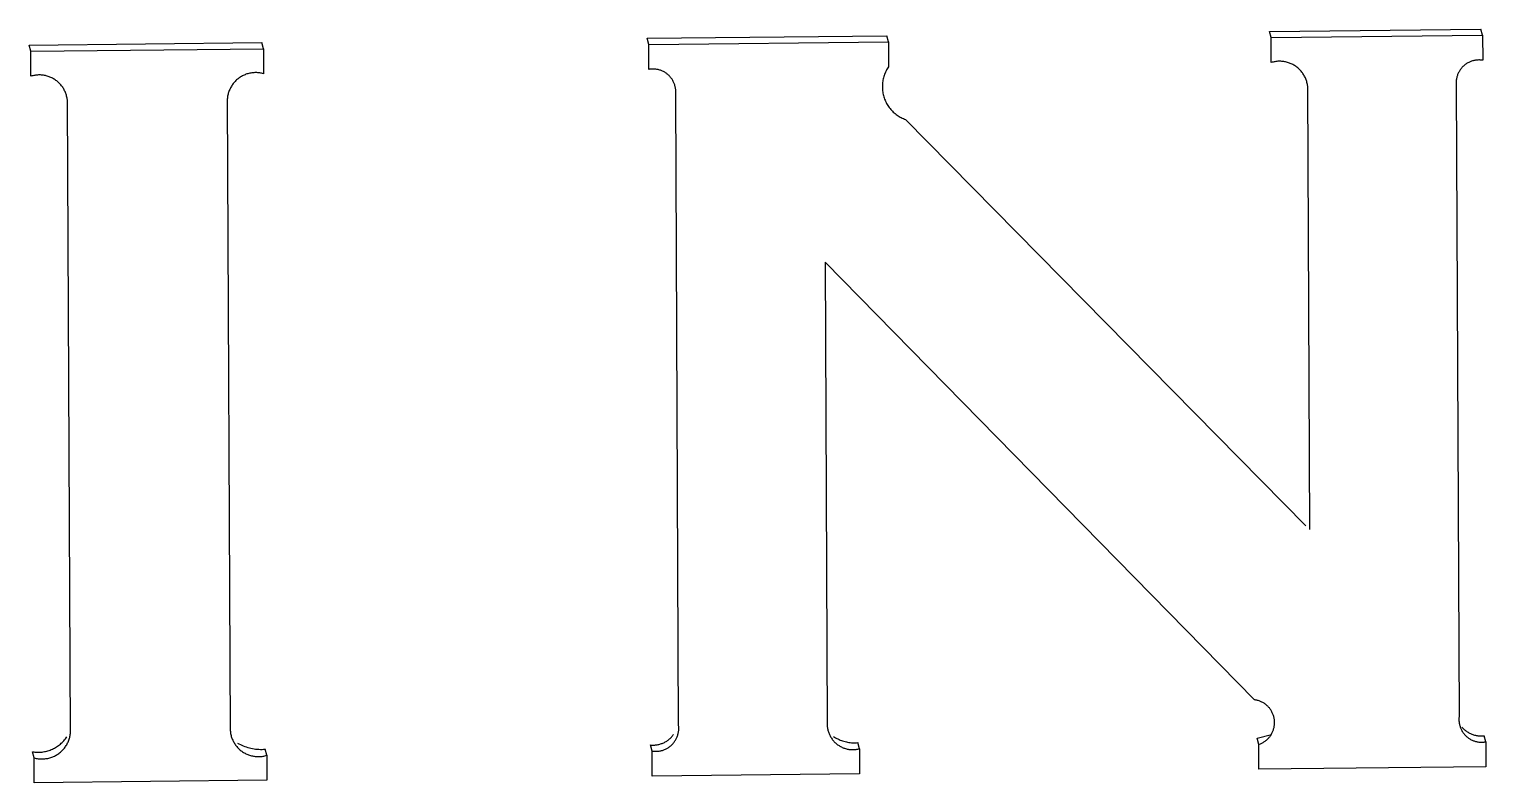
# Model space of a CAD drawing. Header units: millimetres. Extents: x -1480 to 5249, y -840 to 3860.
# Drawn here: x -11.432 to -8.314, y 982.606 to 984.218 of the extents above; entities that cross this region are included whole.
import ezdxf

# ---------------------------------------------------------------- set-up
doc = ezdxf.new("R2010")
doc.units = ezdxf.units.MM
doc.header["$MEASUREMENT"] = 0
doc.layers.add('Utwórz2D linie widoczne', color=7, linetype='Continuous', true_color=0x000000)

msp = doc.modelspace()

# ---------------------------------------------------------------- linework, layer by layer
at = {"layer": 'Utwórz2D linie widoczne'}
for p, q in [((-10.1094, 984.1984), (-9.5963, 984.204)), ((-9.5928, 984.191), (-9.5963, 984.204)), ((-8.7776, 984.213), (-8.325, 984.218)), ((-8.774, 984.2), (-8.7776, 984.213)), ((-8.774, 984.2), (-8.3214, 984.205)), ((-8.3214, 984.205), (-8.325, 984.218)), ((-8.3214, 984.205), (-8.3212, 984.1515)), ((-11.4319, 984.1838), (-10.9339, 984.1893)), ((-11.4284, 984.1708), (-11.4319, 984.1838)), ((-11.4284, 984.1708), (-10.9304, 984.1762)), ((-11.4281, 984.1173), (-11.4284, 984.1708)), ((-10.9304, 984.1762), (-10.9339, 984.1893)), ((-10.9304, 984.1762), (-10.9301, 984.1228)), ((-10.1058, 984.1853), (-10.1094, 984.1984)), ((-10.1058, 984.1853), (-9.5928, 984.191)), ((-10.1056, 984.1318), (-10.1058, 984.1853)), ((-9.5928, 984.191), (-9.5926, 984.1375)), ((-8.7738, 984.1465), (-8.774, 984.2)), ((-8.7718, 984.1471), (-8.7738, 984.1465)), ((-8.7698, 984.1476), (-8.7718, 984.1471)), ((-8.7677, 984.1481), (-8.7698, 984.1476)), ((-8.7657, 984.1484), (-8.7677, 984.1481)), ((-8.7636, 984.1488), (-8.7657, 984.1484)), ((-8.7616, 984.149), (-8.7636, 984.1488)), ((-8.7595, 984.1492), (-8.7616, 984.149)), ((-8.7574, 984.1493), (-8.7595, 984.1492)), ((-8.7553, 984.1493), (-8.7574, 984.1493)), ((-8.7532, 984.1492), (-8.7553, 984.1493)), ((-8.7511, 984.1491), (-8.7532, 984.1492)), ((-8.7491, 984.1489), (-8.7511, 984.1491)), ((-8.747, 984.1486), (-8.7491, 984.1489)), ((-8.7449, 984.1483), (-8.747, 984.1486)), ((-8.7429, 984.1479), (-8.7449, 984.1483)), ((-8.7409, 984.1474), (-8.7429, 984.1479)), ((-8.7389, 984.1469), (-8.7409, 984.1474)), ((-8.7369, 984.1463), (-8.7389, 984.1469)), ((-8.7349, 984.1456), (-8.7369, 984.1463)), ((-8.7329, 984.1448), (-8.7349, 984.1456)), ((-8.731, 984.144), (-8.7329, 984.1448)), ((-8.7291, 984.1431), (-8.731, 984.144)), ((-8.7273, 984.1422), (-8.7291, 984.1431)), ((-8.7255, 984.1412), (-8.7273, 984.1422)), ((-8.7237, 984.1401), (-8.7255, 984.1412)), ((-8.7219, 984.1389), (-8.7237, 984.1401)), ((-8.7202, 984.1378), (-8.7219, 984.1389)), ((-8.3623, 984.139), (-8.3636, 984.1378)), ((-8.3611, 984.1401), (-8.3623, 984.139)), ((-8.3598, 984.1412), (-8.3611, 984.1401)), ((-8.3584, 984.1422), (-8.3598, 984.1412)), ((-8.357, 984.1432), (-8.3584, 984.1422)), ((-8.3556, 984.1442), (-8.357, 984.1432)), ((-8.3541, 984.1451), (-8.3556, 984.1442)), ((-8.3527, 984.146), (-8.3541, 984.1451)), ((-8.3511, 984.1468), (-8.3527, 984.146)), ((-8.3496, 984.1475), (-8.3511, 984.1468)), ((-8.348, 984.1482), (-8.3496, 984.1475)), ((-8.3464, 984.1488), (-8.348, 984.1482)), ((-8.3448, 984.1494), (-8.3464, 984.1488)), ((-8.3432, 984.1499), (-8.3448, 984.1494)), ((-8.3416, 984.1504), (-8.3432, 984.1499)), ((-8.3399, 984.1508), (-8.3416, 984.1504)), ((-8.3382, 984.1512), (-8.3399, 984.1508)), ((-8.3365, 984.1515), (-8.3382, 984.1512)), ((-8.3349, 984.1517), (-8.3365, 984.1515)), ((-8.3331, 984.1519), (-8.3349, 984.1517)), ((-8.3314, 984.152), (-8.3331, 984.1519)), ((-8.3297, 984.1521), (-8.3314, 984.152)), ((-8.328, 984.1521), (-8.3297, 984.1521)), ((-8.3263, 984.152), (-8.328, 984.1521)), ((-8.3246, 984.1519), (-8.3263, 984.152)), ((-8.3229, 984.1517), (-8.3246, 984.1519)), ((-8.3212, 984.1515), (-8.3229, 984.1517)), ((-11.4261, 984.1179), (-11.4281, 984.1173)), ((-11.4241, 984.1184), (-11.4261, 984.1179)), ((-11.4221, 984.1188), (-11.4241, 984.1184)), ((-11.42, 984.1192), (-11.4221, 984.1188)), ((-11.418, 984.1195), (-11.42, 984.1192)), ((-11.4159, 984.1198), (-11.418, 984.1195)), ((-11.4138, 984.1199), (-11.4159, 984.1198)), ((-11.4117, 984.12), (-11.4138, 984.1199)), ((-11.4097, 984.12), (-11.4117, 984.12)), ((-11.4076, 984.12), (-11.4097, 984.12)), ((-11.4055, 984.1199), (-11.4076, 984.12)), ((-11.4034, 984.1197), (-11.4055, 984.1199)), ((-11.4013, 984.1194), (-11.4034, 984.1197)), ((-11.3993, 984.1191), (-11.4013, 984.1194)), ((-11.3972, 984.1187), (-11.3993, 984.1191)), ((-11.3952, 984.1182), (-11.3972, 984.1187)), ((-11.3932, 984.1176), (-11.3952, 984.1182)), ((-11.3912, 984.117), (-11.3932, 984.1176)), ((-11.3892, 984.1163), (-11.3912, 984.117)), ((-11.3873, 984.1156), (-11.3892, 984.1163)), ((-11.3854, 984.1148), (-11.3873, 984.1156)), ((-11.3835, 984.1139), (-11.3854, 984.1148)), ((-11.3816, 984.1129), (-11.3835, 984.1139)), ((-11.3798, 984.1119), (-11.3816, 984.1129)), ((-11.378, 984.1108), (-11.3798, 984.1119)), ((-11.3763, 984.1097), (-11.378, 984.1108)), ((-11.3746, 984.1085), (-11.3763, 984.1097)), ((-11.3729, 984.1073), (-11.3746, 984.1085)), ((-11.3713, 984.1059), (-11.3729, 984.1073)), ((-10.9894, 984.1079), (-10.9909, 984.1064)), ((-10.9878, 984.1094), (-10.9894, 984.1079)), ((-10.9862, 984.1108), (-10.9878, 984.1094)), ((-10.9846, 984.1121), (-10.9862, 984.1108)), ((-10.9828, 984.1134), (-10.9846, 984.1121)), ((-10.9811, 984.1146), (-10.9828, 984.1134)), ((-10.9793, 984.1158), (-10.9811, 984.1146)), ((-10.9775, 984.1169), (-10.9793, 984.1158)), ((-10.9756, 984.1179), (-10.9775, 984.1169)), ((-10.9737, 984.1189), (-10.9756, 984.1179)), ((-10.9718, 984.1198), (-10.9737, 984.1189)), ((-10.9698, 984.1206), (-10.9718, 984.1198)), ((-10.9678, 984.1214), (-10.9698, 984.1206)), ((-10.9658, 984.1221), (-10.9678, 984.1214)), ((-10.9638, 984.1227), (-10.9658, 984.1221)), ((-10.9617, 984.1232), (-10.9638, 984.1227)), ((-10.9597, 984.1237), (-10.9617, 984.1232)), ((-10.9576, 984.1241), (-10.9597, 984.1237)), ((-10.9555, 984.1245), (-10.9576, 984.1241)), ((-10.9533, 984.1247), (-10.9555, 984.1245)), ((-10.9512, 984.1249), (-10.9533, 984.1247)), ((-10.9491, 984.125), (-10.9512, 984.1249)), ((-10.947, 984.1251), (-10.9491, 984.125)), ((-10.9448, 984.1251), (-10.947, 984.1251)), ((-10.9427, 984.1249), (-10.9448, 984.1251)), ((-10.9406, 984.1248), (-10.9427, 984.1249)), ((-10.9385, 984.1245), (-10.9406, 984.1248)), ((-10.9363, 984.1242), (-10.9385, 984.1245)), ((-10.9343, 984.1238), (-10.9363, 984.1242)), ((-10.9322, 984.1233), (-10.9343, 984.1238)), ((-10.9301, 984.1228), (-10.9322, 984.1233)), ((-10.1039, 984.1321), (-10.1056, 984.1318)), ((-10.1023, 984.1323), (-10.1039, 984.1321)), ((-10.1006, 984.1325), (-10.1023, 984.1323)), ((-10.0989, 984.1326), (-10.1006, 984.1325)), ((-10.0972, 984.1327), (-10.0989, 984.1326)), ((-10.0956, 984.1327), (-10.0972, 984.1327)), ((-10.0939, 984.1326), (-10.0956, 984.1327)), ((-10.0922, 984.1325), (-10.0939, 984.1326)), ((-10.0905, 984.1323), (-10.0922, 984.1325)), ((-10.0889, 984.132), (-10.0905, 984.1323)), ((-10.0872, 984.1317), (-10.0889, 984.132)), ((-10.0856, 984.1314), (-10.0872, 984.1317)), ((-10.084, 984.131), (-10.0856, 984.1314)), ((-10.0823, 984.1305), (-10.084, 984.131)), ((-10.0807, 984.13), (-10.0823, 984.1305)), ((-10.0792, 984.1294), (-10.0807, 984.13)), ((-10.0776, 984.1288), (-10.0792, 984.1294)), ((-10.0761, 984.1281), (-10.0776, 984.1288)), ((-10.0746, 984.1274), (-10.0761, 984.1281)), ((-10.0731, 984.1266), (-10.0746, 984.1274)), ((-10.0716, 984.1258), (-10.0731, 984.1266)), ((-10.0702, 984.1249), (-10.0716, 984.1258)), ((-10.0688, 984.1239), (-10.0702, 984.1249)), ((-10.0674, 984.1229), (-10.0688, 984.1239)), ((-10.0661, 984.1219), (-10.0674, 984.1229)), ((-10.0648, 984.1208), (-10.0661, 984.1219)), ((-10.0636, 984.1197), (-10.0648, 984.1208)), ((-10.0624, 984.1186), (-10.0636, 984.1197)), ((-10.0612, 984.1174), (-10.0624, 984.1186)), ((-10.0601, 984.1161), (-10.0612, 984.1174)), ((-10.059, 984.1148), (-10.0601, 984.1161)), ((-10.0579, 984.1135), (-10.059, 984.1148)), ((-10.0569, 984.1122), (-10.0579, 984.1135)), ((-10.056, 984.1108), (-10.0569, 984.1122)), ((-10.0551, 984.1094), (-10.056, 984.1108)), ((-10.0542, 984.1079), (-10.0551, 984.1094)), ((-10.0534, 984.1064), (-10.0542, 984.1079)), ((-9.6046, 984.1091), (-9.605, 984.1066)), ((-9.604, 984.1117), (-9.6046, 984.1091)), ((-9.6034, 984.1142), (-9.604, 984.1117)), ((-9.6027, 984.1166), (-9.6034, 984.1142)), ((-9.6019, 984.1191), (-9.6027, 984.1166)), ((-9.601, 984.1215), (-9.6019, 984.1191)), ((-9.6001, 984.1239), (-9.601, 984.1215)), ((-9.599, 984.1263), (-9.6001, 984.1239)), ((-9.5979, 984.1286), (-9.599, 984.1263)), ((-9.5967, 984.1309), (-9.5979, 984.1286)), ((-9.5954, 984.1331), (-9.5967, 984.1309)), ((-9.594, 984.1353), (-9.5954, 984.1331)), ((-9.5926, 984.1375), (-9.594, 984.1353)), ((-8.7186, 984.1365), (-8.7202, 984.1378)), ((-8.7169, 984.1352), (-8.7186, 984.1365)), ((-8.7154, 984.1338), (-8.7169, 984.1352)), ((-8.7138, 984.1324), (-8.7154, 984.1338)), ((-8.7124, 984.1309), (-8.7138, 984.1324)), ((-8.7109, 984.1294), (-8.7124, 984.1309)), ((-8.7096, 984.1278), (-8.7109, 984.1294)), ((-8.7082, 984.1262), (-8.7096, 984.1278)), ((-8.707, 984.1246), (-8.7082, 984.1262)), ((-8.7058, 984.1229), (-8.707, 984.1246)), ((-8.7046, 984.1211), (-8.7058, 984.1229)), ((-8.7036, 984.1193), (-8.7046, 984.1211)), ((-8.7025, 984.1175), (-8.7036, 984.1193)), ((-8.7016, 984.1157), (-8.7025, 984.1175)), ((-8.7007, 984.1138), (-8.7016, 984.1157)), ((-8.6999, 984.1119), (-8.7007, 984.1138)), ((-8.6991, 984.1099), (-8.6999, 984.1119)), ((-8.6984, 984.108), (-8.6991, 984.1099)), ((-8.6978, 984.106), (-8.6984, 984.108)), ((-8.3779, 984.1074), (-8.3781, 984.1057)), ((-8.3777, 984.1091), (-8.3779, 984.1074)), ((-8.3775, 984.1108), (-8.3777, 984.1091)), ((-8.3772, 984.1125), (-8.3775, 984.1108)), ((-8.3768, 984.1142), (-8.3772, 984.1125)), ((-8.3764, 984.1158), (-8.3768, 984.1142)), ((-8.3759, 984.1175), (-8.3764, 984.1158)), ((-8.3754, 984.1191), (-8.3759, 984.1175)), ((-8.3748, 984.1207), (-8.3754, 984.1191)), ((-8.3741, 984.1223), (-8.3748, 984.1207)), ((-8.3734, 984.1239), (-8.3741, 984.1223)), ((-8.3726, 984.1254), (-8.3734, 984.1239)), ((-8.3718, 984.1269), (-8.3726, 984.1254)), ((-8.371, 984.1284), (-8.3718, 984.1269)), ((-8.3701, 984.1298), (-8.371, 984.1284)), ((-8.3691, 984.1312), (-8.3701, 984.1298)), ((-8.3681, 984.1326), (-8.3691, 984.1312)), ((-8.367, 984.134), (-8.3681, 984.1326)), ((-8.3659, 984.1353), (-8.367, 984.134)), ((-8.3648, 984.1365), (-8.3659, 984.1353)), ((-8.3636, 984.1378), (-8.3648, 984.1365)), ((-11.3697, 984.1046), (-11.3713, 984.1059)), ((-11.3682, 984.1032), (-11.3697, 984.1046)), ((-11.3667, 984.1017), (-11.3682, 984.1032)), ((-11.3653, 984.1002), (-11.3667, 984.1017)), ((-11.3639, 984.0986), (-11.3653, 984.1002)), ((-11.3626, 984.097), (-11.3639, 984.0986)), ((-11.3613, 984.0953), (-11.3626, 984.097)), ((-11.3601, 984.0936), (-11.3613, 984.0953)), ((-11.359, 984.0919), (-11.3601, 984.0936)), ((-11.3579, 984.0901), (-11.359, 984.0919)), ((-11.3569, 984.0883), (-11.3579, 984.0901)), ((-11.3559, 984.0864), (-11.3569, 984.0883)), ((-11.3551, 984.0845), (-11.3559, 984.0864)), ((-11.3542, 984.0826), (-11.3551, 984.0845)), ((-11.3535, 984.0807), (-11.3542, 984.0826)), ((-11.3528, 984.0787), (-11.3535, 984.0807)), ((-11.3522, 984.0767), (-11.3528, 984.0787)), ((-11.3516, 984.0747), (-11.3522, 984.0767)), ((-11.0067, 984.0767), (-11.0071, 984.0746)), ((-11.0062, 984.0787), (-11.0067, 984.0767)), ((-11.0057, 984.0808), (-11.0062, 984.0787)), ((-11.005, 984.0828), (-11.0057, 984.0808)), ((-11.0043, 984.0848), (-11.005, 984.0828)), ((-11.0036, 984.0868), (-11.0043, 984.0848)), ((-11.0027, 984.0888), (-11.0036, 984.0868)), ((-11.0018, 984.0907), (-11.0027, 984.0888)), ((-11.0009, 984.0926), (-11.0018, 984.0907)), ((-10.9998, 984.0945), (-11.0009, 984.0926)), ((-10.9987, 984.0963), (-10.9998, 984.0945)), ((-10.9976, 984.0981), (-10.9987, 984.0963)), ((-10.9964, 984.0999), (-10.9976, 984.0981)), ((-10.9951, 984.1016), (-10.9964, 984.0999)), ((-10.9937, 984.1032), (-10.9951, 984.1016)), ((-10.9923, 984.1048), (-10.9937, 984.1032)), ((-10.9909, 984.1064), (-10.9923, 984.1048)), ((-10.0527, 984.1049), (-10.0534, 984.1064)), ((-10.052, 984.1034), (-10.0527, 984.1049)), ((-10.0514, 984.1019), (-10.052, 984.1034)), ((-10.0508, 984.1003), (-10.0514, 984.1019)), ((-10.0502, 984.0987), (-10.0508, 984.1003)), ((-10.0497, 984.0971), (-10.0502, 984.0987)), ((-10.0493, 984.0955), (-10.0497, 984.0971)), ((-10.049, 984.0938), (-10.0493, 984.0955)), ((-10.0486, 984.0922), (-10.049, 984.0938)), ((-10.0484, 984.0905), (-10.0486, 984.0922)), ((-10.0482, 984.0888), (-10.0484, 984.0905)), ((-10.0481, 984.0872), (-10.0482, 984.0888)), ((-10.0482, 984.0788), (-10.0481, 984.0805)), ((-10.0419, 982.7282), (-10.0482, 984.0788)), ((-10.048, 984.0855), (-10.0481, 984.0872)), ((-10.0481, 984.0805), (-10.048, 984.0821)), ((-10.0479, 984.0838), (-10.048, 984.0855)), ((-10.048, 984.0821), (-10.0479, 984.0838)), ((-9.6058, 984.0989), (-9.6059, 984.0963)), ((-9.6059, 984.0963), (-9.6059, 984.0937)), ((-9.6059, 984.0937), (-9.6058, 984.0911)), ((-9.6056, 984.1014), (-9.6058, 984.0989)), ((-9.6058, 984.0911), (-9.6057, 984.0885)), ((-9.6057, 984.0885), (-9.6054, 984.086)), ((-9.6054, 984.104), (-9.6056, 984.1014)), ((-9.605, 984.1066), (-9.6054, 984.104)), ((-9.6054, 984.086), (-9.605, 984.0834)), ((-9.605, 984.0834), (-9.6046, 984.0809)), ((-9.6046, 984.0809), (-9.604, 984.0783)), ((-9.604, 984.0783), (-9.6034, 984.0758)), ((-9.6034, 984.0758), (-9.6027, 984.0733)), ((-8.6972, 984.104), (-8.6978, 984.106)), ((-8.6967, 984.1019), (-8.6972, 984.104)), ((-8.6963, 984.0999), (-8.6967, 984.1019)), ((-8.696, 984.0978), (-8.6963, 984.0999)), ((-8.6957, 984.0958), (-8.696, 984.0978)), ((-8.6955, 984.0937), (-8.6957, 984.0958)), ((-8.6912, 983.1476), (-8.6955, 984.0937)), ((-8.3781, 984.1057), (-8.3781, 984.104)), ((-8.3781, 984.104), (-8.3781, 984.1023)), ((-8.3781, 984.1023), (-8.3781, 984.1006)), ((-8.3781, 984.1006), (-8.378, 984.0989)), ((-8.378, 984.0989), (-8.3778, 984.0972)), ((-8.3778, 984.0972), (-8.3717, 982.7466)), ((-11.3511, 984.0727), (-11.3516, 984.0747)), ((-11.3507, 984.0707), (-11.3511, 984.0727)), ((-11.3504, 984.0686), (-11.3507, 984.0707)), ((-11.3501, 984.0665), (-11.3504, 984.0686)), ((-11.3499, 984.0645), (-11.3501, 984.0665)), ((-11.3434, 982.7138), (-11.3499, 984.0645)), ((-11.0077, 984.0703), (-11.0079, 984.0682)), ((-11.0079, 984.0682), (-11.0015, 982.7176)), ((-11.0074, 984.0725), (-11.0077, 984.0703)), ((-11.0071, 984.0746), (-11.0074, 984.0725)), ((-9.6027, 984.0733), (-9.6019, 984.0709)), ((-9.6019, 984.0709), (-9.601, 984.0684)), ((-9.601, 984.0684), (-9.6001, 984.066)), ((-9.6001, 984.066), (-9.599, 984.0637)), ((-9.599, 984.0637), (-9.5979, 984.0613)), ((-9.5979, 984.0613), (-9.5967, 984.0591)), ((-9.5967, 984.0591), (-9.5954, 984.0568)), ((-9.5954, 984.0568), (-9.594, 984.0546)), ((-9.594, 984.0546), (-9.5926, 984.0525)), ((-9.5926, 984.0525), (-9.5911, 984.0504)), ((-9.5911, 984.0504), (-9.5895, 984.0483)), ((-9.5895, 984.0483), (-9.5879, 984.0464)), ((-9.5879, 984.0464), (-9.5861, 984.0444)), ((-9.5861, 984.0444), (-9.5843, 984.0426)), ((-9.5843, 984.0426), (-9.5825, 984.0408)), ((-9.5825, 984.0408), (-9.5806, 984.039)), ((-9.5806, 984.039), (-9.5786, 984.0373)), ((-9.5786, 984.0373), (-9.5766, 984.0357)), ((-9.5766, 984.0357), (-9.5745, 984.0342)), ((-9.5745, 984.0342), (-9.5723, 984.0328)), ((-9.5723, 984.0328), (-9.5702, 984.0314)), ((-9.5702, 984.0314), (-9.5679, 984.0301)), ((-9.5679, 984.0301), (-9.5656, 984.0289)), ((-9.5656, 984.0289), (-9.5633, 984.0277)), ((-9.5633, 984.0277), (-9.561, 984.0266)), ((-9.561, 984.0266), (-9.5586, 984.0257)), ((-9.5586, 984.0257), (-9.5562, 984.0248)), ((-9.5562, 984.0248), (-8.6995, 983.156)), ((-8.8097, 982.7836), (-9.7286, 983.7195)), ((-9.7286, 983.7195), (-9.724, 982.7317)), ((-8.808, 982.7834), (-8.8097, 982.7836)), ((-8.8063, 982.7831), (-8.808, 982.7834)), ((-8.8046, 982.7828), (-8.8063, 982.7831)), ((-8.803, 982.7823), (-8.8046, 982.7828)), ((-8.8014, 982.7819), (-8.803, 982.7823)), ((-8.7998, 982.7814), (-8.8014, 982.7819)), ((-8.7982, 982.7808), (-8.7998, 982.7814)), ((-8.7966, 982.7801), (-8.7982, 982.7808)), ((-8.795, 982.7795), (-8.7966, 982.7801)), ((-8.7935, 982.7787), (-8.795, 982.7795)), ((-8.792, 982.7779), (-8.7935, 982.7787)), ((-8.7905, 982.7771), (-8.792, 982.7779)), ((-8.7891, 982.7762), (-8.7905, 982.7771)), ((-8.7877, 982.7752), (-8.7891, 982.7762)), ((-8.7863, 982.7742), (-8.7877, 982.7752)), ((-8.785, 982.7732), (-8.7863, 982.7742)), ((-8.7836, 982.7721), (-8.785, 982.7732)), ((-8.7824, 982.771), (-8.7836, 982.7721)), ((-8.7811, 982.7698), (-8.7824, 982.771)), ((-8.78, 982.7686), (-8.7811, 982.7698)), ((-8.7788, 982.7673), (-8.78, 982.7686)), ((-8.7777, 982.7661), (-8.7788, 982.7673)), ((-8.7767, 982.7647), (-8.7777, 982.7661)), ((-8.7757, 982.7634), (-8.7767, 982.7647)), ((-8.7747, 982.762), (-8.7757, 982.7634)), ((-8.7738, 982.7605), (-8.7747, 982.762)), ((-8.7729, 982.7591), (-8.7738, 982.7605)), ((-8.7721, 982.7576), (-8.7729, 982.7591)), ((-8.7714, 982.756), (-8.7721, 982.7576)), ((-8.7707, 982.7545), (-8.7714, 982.756)), ((-8.77, 982.7529), (-8.7707, 982.7545)), ((-8.7694, 982.7513), (-8.77, 982.7529)), ((-8.7689, 982.7497), (-8.7694, 982.7513)), ((-8.7684, 982.7481), (-8.7689, 982.7497)), ((-8.768, 982.7465), (-8.7684, 982.7481)), ((-8.7676, 982.7448), (-8.768, 982.7465)), ((-8.7673, 982.7431), (-8.7676, 982.7448)), ((-8.767, 982.7415), (-8.7673, 982.7431)), ((-8.7668, 982.7398), (-8.767, 982.7415)), ((-8.7667, 982.7381), (-8.7668, 982.7398)), ((-8.7666, 982.7364), (-8.7667, 982.7381)), ((-8.7666, 982.7347), (-8.7666, 982.7364)), ((-8.3719, 982.745), (-8.372, 982.7433)), ((-8.372, 982.7433), (-8.372, 982.7416)), ((-8.372, 982.7416), (-8.372, 982.7399)), ((-8.372, 982.7399), (-8.3719, 982.7383)), ((-8.3717, 982.7466), (-8.3719, 982.745)), ((-8.3719, 982.7383), (-8.3718, 982.7366)), ((-8.3718, 982.7366), (-8.3716, 982.7349)), ((-11.3529, 982.702), (-11.3514, 982.7041)), ((-11.3451, 982.7033), (-11.3446, 982.7054)), ((-11.3446, 982.7054), (-11.3442, 982.7075)), ((-11.3442, 982.7075), (-11.3439, 982.7096)), ((-11.3439, 982.7096), (-11.3436, 982.7117)), ((-11.3436, 982.7117), (-11.3434, 982.7138)), ((-11.0015, 982.7176), (-11.0013, 982.7155)), ((-11.0013, 982.7155), (-11.001, 982.7135)), ((-11.001, 982.7135), (-11.0007, 982.7114)), ((-11.0007, 982.7114), (-11.0002, 982.7094)), ((-11.0002, 982.7094), (-10.9998, 982.7073)), ((-10.9998, 982.7073), (-10.9992, 982.7053)), ((-10.9992, 982.7053), (-10.9986, 982.7033)), ((-10.0575, 982.7036), (-10.0563, 982.7049)), ((-10.0563, 982.7049), (-10.0551, 982.7063)), ((-10.0551, 982.7063), (-10.054, 982.7078)), ((-10.054, 982.7078), (-10.0529, 982.7093)), ((-10.0457, 982.703), (-10.045, 982.7046)), ((-10.045, 982.7046), (-10.0444, 982.7062)), ((-10.0444, 982.7062), (-10.0439, 982.7079)), ((-10.0439, 982.7079), (-10.0434, 982.7095)), ((-10.0434, 982.7095), (-10.043, 982.7112)), ((-10.043, 982.7112), (-10.0426, 982.7128)), ((-10.0426, 982.7128), (-10.0423, 982.7145)), ((-10.0423, 982.7145), (-10.042, 982.7162)), ((-10.042, 982.7162), (-10.0418, 982.7179)), ((-10.0418, 982.7265), (-10.0419, 982.7282)), ((-10.0417, 982.7248), (-10.0418, 982.7265)), ((-10.0418, 982.7179), (-10.0417, 982.7196)), ((-10.0416, 982.7231), (-10.0417, 982.7248)), ((-10.0417, 982.7196), (-10.0416, 982.7213)), ((-10.0416, 982.7213), (-10.0416, 982.7231)), ((-9.724, 982.7317), (-9.724, 982.7298)), ((-9.724, 982.7298), (-9.7239, 982.7279)), ((-9.7239, 982.7279), (-9.7237, 982.726)), ((-9.7237, 982.726), (-9.7235, 982.7241)), ((-9.7235, 982.7241), (-9.7232, 982.7223)), ((-9.7232, 982.7223), (-9.7228, 982.7204)), ((-9.7228, 982.7204), (-9.7224, 982.7185)), ((-9.7224, 982.7185), (-9.7219, 982.7167)), ((-9.7219, 982.7167), (-9.7213, 982.7149)), ((-9.7213, 982.7149), (-9.7207, 982.7131)), ((-9.7207, 982.7131), (-9.72, 982.7113)), ((-9.72, 982.7113), (-9.7193, 982.7096)), ((-9.7193, 982.7096), (-9.7185, 982.7079)), ((-9.7185, 982.7079), (-9.7176, 982.7062)), ((-9.7176, 982.7062), (-9.7167, 982.7045)), ((-9.7167, 982.7045), (-9.7157, 982.7029)), ((-9.7106, 982.7052), (-9.7083, 982.7037)), ((-8.8037, 982.7014), (-8.7731, 982.7095)), ((-8.778, 982.7034), (-8.7769, 982.7047)), ((-8.7769, 982.7047), (-8.7759, 982.7061)), ((-8.7759, 982.7061), (-8.7749, 982.7075)), ((-8.7749, 982.7075), (-8.774, 982.7089)), ((-8.774, 982.7089), (-8.7731, 982.7104)), ((-8.7731, 982.7104), (-8.7723, 982.7119)), ((-8.7723, 982.7119), (-8.7716, 982.7134)), ((-8.7716, 982.7134), (-8.7708, 982.7149)), ((-8.7708, 982.7149), (-8.7702, 982.7165)), ((-8.7702, 982.7165), (-8.7696, 982.7181)), ((-8.7696, 982.7181), (-8.769, 982.7197)), ((-8.769, 982.7197), (-8.7685, 982.7213)), ((-8.7685, 982.7213), (-8.7681, 982.7229)), ((-8.7681, 982.7229), (-8.7677, 982.7246)), ((-8.7677, 982.7246), (-8.7673, 982.7262)), ((-8.7673, 982.7262), (-8.7671, 982.7279)), ((-8.7671, 982.7279), (-8.7669, 982.7296)), ((-8.7669, 982.7296), (-8.7667, 982.7313)), ((-8.7667, 982.7313), (-8.7666, 982.733)), ((-8.7666, 982.733), (-8.7666, 982.7347)), ((-8.3716, 982.7349), (-8.3713, 982.7333)), ((-8.3713, 982.7333), (-8.371, 982.7316)), ((-8.371, 982.7316), (-8.3706, 982.73)), ((-8.3706, 982.73), (-8.3702, 982.7284)), ((-8.3702, 982.7284), (-8.3697, 982.7268)), ((-8.3697, 982.7268), (-8.3692, 982.7252)), ((-8.3692, 982.7252), (-8.3686, 982.7236)), ((-8.3686, 982.7236), (-8.368, 982.7221)), ((-8.368, 982.7221), (-8.3673, 982.7206)), ((-8.3673, 982.7206), (-8.3665, 982.7191)), ((-8.3665, 982.7191), (-8.3657, 982.7176)), ((-8.3657, 982.7176), (-8.3649, 982.7161)), ((-8.3656, 982.725), (-8.3644, 982.7236)), ((-8.3649, 982.7161), (-8.364, 982.7147)), ((-8.3644, 982.7236), (-8.3631, 982.7223)), ((-8.364, 982.7147), (-8.3631, 982.7133)), ((-8.3631, 982.7223), (-8.3617, 982.721)), ((-8.3631, 982.7133), (-8.3621, 982.712)), ((-8.3621, 982.712), (-8.361, 982.7107)), ((-8.3617, 982.721), (-8.3603, 982.7197)), ((-8.361, 982.7107), (-8.36, 982.7094)), ((-8.3603, 982.7197), (-8.3588, 982.7185)), ((-8.36, 982.7094), (-8.3588, 982.7082)), ((-8.3588, 982.7185), (-8.3574, 982.7173)), ((-8.3588, 982.7082), (-8.3577, 982.707)), ((-8.3577, 982.707), (-8.3565, 982.7058)), ((-8.3574, 982.7173), (-8.3558, 982.7162)), ((-8.3565, 982.7058), (-8.3552, 982.7047)), ((-8.3558, 982.7162), (-8.3543, 982.7152)), ((-8.3552, 982.7047), (-8.3539, 982.7036)), ((-8.3543, 982.7152), (-8.3526, 982.7142)), ((-8.3526, 982.7142), (-8.351, 982.7132)), ((-8.351, 982.7132), (-8.3493, 982.7123)), ((-8.3493, 982.7123), (-8.3476, 982.7115)), ((-8.3476, 982.7115), (-8.3459, 982.7107)), ((-8.3459, 982.7107), (-8.3442, 982.71)), ((-8.3442, 982.71), (-8.3424, 982.7094)), ((-8.3424, 982.7094), (-8.3406, 982.7088)), ((-8.3406, 982.7088), (-8.3388, 982.7083)), ((-8.3388, 982.7083), (-8.3369, 982.7078)), ((-8.3369, 982.7078), (-8.3351, 982.7074)), ((-8.3351, 982.7074), (-8.3332, 982.7071)), ((-8.3332, 982.7071), (-8.3314, 982.7068)), ((-8.3314, 982.7068), (-8.3295, 982.7066)), ((-8.3295, 982.7066), (-8.3276, 982.7065)), ((-8.3276, 982.7065), (-8.3257, 982.7064)), ((-8.3257, 982.7064), (-8.3238, 982.7064)), ((-8.3238, 982.7064), (-8.3219, 982.7064)), ((-8.3219, 982.7064), (-8.32, 982.7066)), ((-8.32, 982.7066), (-8.3182, 982.7068)), ((-8.3146, 982.6937), (-8.3182, 982.7068)), ((-11.3992, 982.6727), (-11.3967, 982.6732)), ((-11.3967, 982.6732), (-11.3942, 982.6738)), ((-11.3942, 982.6738), (-11.3918, 982.6744)), ((-11.3918, 982.6744), (-11.3893, 982.6752)), ((-11.3893, 982.6752), (-11.3869, 982.676)), ((-11.3869, 982.676), (-11.3846, 982.677)), ((-11.3846, 982.677), (-11.3822, 982.678)), ((-11.3822, 982.678), (-11.3799, 982.6791)), ((-11.3799, 982.6791), (-11.3776, 982.6802)), ((-11.3776, 982.6802), (-11.3754, 982.6815)), ((-11.3754, 982.6815), (-11.3732, 982.6828)), ((-11.3732, 982.6828), (-11.3711, 982.6842)), ((-11.3711, 982.6842), (-11.369, 982.6857)), ((-11.369, 982.6857), (-11.367, 982.6872)), ((-11.367, 982.6872), (-11.365, 982.6889)), ((-11.3651, 982.6713), (-11.3635, 982.6727)), ((-11.365, 982.6889), (-11.3631, 982.6905)), ((-11.3635, 982.6727), (-11.362, 982.6742)), ((-11.3631, 982.6905), (-11.3612, 982.6923)), ((-11.362, 982.6742), (-11.3605, 982.6757)), ((-11.3612, 982.6923), (-11.3594, 982.6941)), ((-11.3605, 982.6757), (-11.359, 982.6773)), ((-11.3594, 982.6941), (-11.3577, 982.696)), ((-11.359, 982.6773), (-11.3576, 982.6789)), ((-11.3577, 982.696), (-11.356, 982.6979)), ((-11.3576, 982.6789), (-11.3563, 982.6805)), ((-11.3563, 982.6805), (-11.355, 982.6822)), ((-11.356, 982.6979), (-11.3544, 982.6999)), ((-11.355, 982.6822), (-11.3538, 982.684)), ((-11.3544, 982.6999), (-11.3529, 982.702)), ((-11.3538, 982.684), (-11.3526, 982.6857)), ((-11.3526, 982.6857), (-11.3515, 982.6876)), ((-11.3515, 982.6876), (-11.3505, 982.6894)), ((-11.3505, 982.6894), (-11.3495, 982.6913)), ((-11.3495, 982.6913), (-11.3486, 982.6933)), ((-11.3486, 982.6933), (-11.3478, 982.6952)), ((-11.3478, 982.6952), (-11.347, 982.6972)), ((-11.347, 982.6972), (-11.3463, 982.6992)), ((-11.3463, 982.6992), (-11.3457, 982.7013)), ((-11.3457, 982.7013), (-11.3451, 982.7033)), ((-10.9986, 982.7033), (-10.9979, 982.7014)), ((-10.9979, 982.7014), (-10.9971, 982.6994)), ((-10.9971, 982.6994), (-10.9963, 982.6975)), ((-10.9963, 982.6975), (-10.9954, 982.6956)), ((-10.9954, 982.6956), (-10.9944, 982.6938)), ((-10.9944, 982.6938), (-10.9934, 982.692)), ((-10.9934, 982.692), (-10.9923, 982.6902)), ((-10.9923, 982.6902), (-10.9912, 982.6884)), ((-10.9912, 982.6884), (-10.99, 982.6867)), ((-10.99, 982.6867), (-10.9887, 982.6851)), ((-10.9887, 982.6851), (-10.9874, 982.6835)), ((-10.9874, 982.6835), (-10.986, 982.6819)), ((-10.986, 982.6819), (-10.9846, 982.6804)), ((-10.9859, 982.6911), (-10.9829, 982.6895)), ((-10.9846, 982.6804), (-10.9831, 982.6789)), ((-10.9831, 982.6789), (-10.9816, 982.6775)), ((-10.9829, 982.6895), (-10.9798, 982.6879)), ((-10.9816, 982.6775), (-10.98, 982.6761)), ((-10.98, 982.6761), (-10.9784, 982.6748)), ((-10.9798, 982.6879), (-10.9767, 982.6865)), ((-10.9784, 982.6748), (-10.9768, 982.6736)), ((-10.9768, 982.6736), (-10.975, 982.6724)), ((-10.9767, 982.6865), (-10.9736, 982.6852)), ((-10.9736, 982.6852), (-10.9704, 982.6839)), ((-10.9704, 982.6839), (-10.9672, 982.6828)), ((-10.9672, 982.6828), (-10.9639, 982.6818)), ((-10.9639, 982.6818), (-10.9606, 982.6809)), ((-10.9606, 982.6809), (-10.9573, 982.6801)), ((-10.9573, 982.6801), (-10.9539, 982.6794)), ((-10.9539, 982.6794), (-10.9506, 982.6788)), ((-10.9506, 982.6788), (-10.9472, 982.6783)), ((-10.9472, 982.6783), (-10.9438, 982.678)), ((-10.9438, 982.678), (-10.9404, 982.6778)), ((-10.9404, 982.6778), (-10.937, 982.6776)), ((-10.937, 982.6776), (-10.9335, 982.6776)), ((-10.9335, 982.6776), (-10.9301, 982.6777)), ((-10.9301, 982.6777), (-10.9267, 982.678)), ((-10.9232, 982.6649), (-10.9267, 982.678)), ((-10.1023, 982.6871), (-10.1005, 982.6869)), ((-10.0988, 982.674), (-10.1023, 982.6871)), ((-10.1005, 982.6869), (-10.0986, 982.6868)), ((-10.0988, 982.674), (-10.0971, 982.6737)), ((-10.0985, 982.6206), (-10.0988, 982.674)), ((-10.0986, 982.6868), (-10.0968, 982.6868)), ((-10.0971, 982.6737), (-10.0954, 982.6736)), ((-10.0968, 982.6868), (-10.095, 982.6868)), ((-10.0954, 982.6736), (-10.0937, 982.6734)), ((-10.095, 982.6868), (-10.0931, 982.6869)), ((-10.0937, 982.6734), (-10.0919, 982.6734)), ((-10.0931, 982.6869), (-10.0913, 982.687)), ((-10.0919, 982.6734), (-10.0902, 982.6734)), ((-10.0913, 982.687), (-10.0895, 982.6872)), ((-10.0902, 982.6734), (-10.0885, 982.6734)), ((-10.0895, 982.6872), (-10.0877, 982.6875)), ((-10.0885, 982.6734), (-10.0868, 982.6735)), ((-10.0877, 982.6875), (-10.0859, 982.6878)), ((-10.0868, 982.6735), (-10.0851, 982.6737)), ((-10.0859, 982.6878), (-10.0841, 982.6882)), ((-10.0851, 982.6737), (-10.0834, 982.6739)), ((-10.0841, 982.6882), (-10.0823, 982.6887)), ((-10.0834, 982.6739), (-10.0817, 982.6742)), ((-10.0823, 982.6887), (-10.0806, 982.6892)), ((-10.0817, 982.6742), (-10.08, 982.6746)), ((-10.0806, 982.6892), (-10.0788, 982.6898)), ((-10.08, 982.6746), (-10.0784, 982.675)), ((-10.0788, 982.6898), (-10.0771, 982.6904)), ((-10.0784, 982.675), (-10.0767, 982.6754)), ((-10.0771, 982.6904), (-10.0754, 982.6911)), ((-10.0767, 982.6754), (-10.0751, 982.676)), ((-10.0754, 982.6911), (-10.0737, 982.6918)), ((-10.0751, 982.676), (-10.0735, 982.6765)), ((-10.0737, 982.6918), (-10.0721, 982.6926)), ((-10.0735, 982.6765), (-10.0719, 982.6772)), ((-10.0721, 982.6926), (-10.0705, 982.6935)), ((-10.0719, 982.6772), (-10.0703, 982.6779)), ((-10.0705, 982.6935), (-10.0689, 982.6944)), ((-10.0703, 982.6779), (-10.0688, 982.6786)), ((-10.0689, 982.6944), (-10.0673, 982.6954)), ((-10.0688, 982.6786), (-10.0672, 982.6794)), ((-10.0673, 982.6954), (-10.0658, 982.6964)), ((-10.0672, 982.6794), (-10.0658, 982.6803)), ((-10.0658, 982.6964), (-10.0643, 982.6975)), ((-10.0658, 982.6803), (-10.0643, 982.6812)), ((-10.0643, 982.6975), (-10.0629, 982.6986)), ((-10.0643, 982.6812), (-10.0629, 982.6821)), ((-10.0629, 982.6986), (-10.0615, 982.6998)), ((-10.0629, 982.6821), (-10.0615, 982.6831)), ((-10.0615, 982.6998), (-10.0601, 982.701)), ((-10.0615, 982.6831), (-10.0601, 982.6842)), ((-10.0601, 982.701), (-10.0588, 982.7023)), ((-10.0601, 982.6842), (-10.0588, 982.6853)), ((-10.0588, 982.7023), (-10.0575, 982.7036)), ((-10.0588, 982.6853), (-10.0575, 982.6864)), ((-10.0575, 982.6864), (-10.0563, 982.6876)), ((-10.0563, 982.6876), (-10.0551, 982.6888)), ((-10.0551, 982.6888), (-10.0539, 982.6901)), ((-10.0539, 982.6901), (-10.0528, 982.6914)), ((-10.0528, 982.6914), (-10.0517, 982.6927)), ((-10.0517, 982.6927), (-10.0507, 982.6941)), ((-10.0507, 982.6941), (-10.0498, 982.6955)), ((-10.0498, 982.6955), (-10.0488, 982.697)), ((-10.0488, 982.697), (-10.048, 982.6984)), ((-10.048, 982.6984), (-10.0472, 982.6999)), ((-10.0472, 982.6999), (-10.0464, 982.7015)), ((-10.0464, 982.7015), (-10.0457, 982.703)), ((-9.7157, 982.7029), (-9.7147, 982.7013)), ((-9.7147, 982.7013), (-9.7136, 982.6997)), ((-9.7136, 982.6997), (-9.7125, 982.6982)), ((-9.7125, 982.6982), (-9.7113, 982.6967)), ((-9.7113, 982.6967), (-9.7101, 982.6953)), ((-9.7101, 982.6953), (-9.7088, 982.6939)), ((-9.7088, 982.6939), (-9.7074, 982.6925)), ((-9.7083, 982.7037), (-9.7059, 982.7023)), ((-9.7074, 982.6925), (-9.7061, 982.6912)), ((-9.7061, 982.6912), (-9.7046, 982.69)), ((-9.7059, 982.7023), (-9.7035, 982.701)), ((-9.7046, 982.69), (-9.7032, 982.6888)), ((-9.7035, 982.701), (-9.7011, 982.6998)), ((-9.7032, 982.6888), (-9.7017, 982.6876)), ((-9.7017, 982.6876), (-9.7001, 982.6865)), ((-9.7011, 982.6998), (-9.6986, 982.6986)), ((-9.7001, 982.6865), (-9.6985, 982.6855)), ((-9.6986, 982.6986), (-9.696, 982.6976)), ((-9.6985, 982.6855), (-9.6969, 982.6845)), ((-9.6969, 982.6845), (-9.6953, 982.6836)), ((-9.696, 982.6976), (-9.6935, 982.6966)), ((-9.6953, 982.6836), (-9.6936, 982.6827)), ((-9.6936, 982.6827), (-9.6919, 982.6819)), ((-9.6935, 982.6966), (-9.6909, 982.6957)), ((-9.6919, 982.6819), (-9.6901, 982.6811)), ((-9.6909, 982.6957), (-9.6882, 982.6949)), ((-9.6901, 982.6811), (-9.6884, 982.6804)), ((-9.6884, 982.6804), (-9.6866, 982.6798)), ((-9.6882, 982.6949), (-9.6856, 982.6942)), ((-9.6866, 982.6798), (-9.6848, 982.6792)), ((-9.6856, 982.6942), (-9.6829, 982.6935)), ((-9.6848, 982.6792), (-9.6829, 982.6787)), ((-9.6829, 982.6935), (-9.6802, 982.693)), ((-9.6829, 982.6787), (-9.6811, 982.6783)), ((-9.6811, 982.6783), (-9.6792, 982.6779)), ((-9.6802, 982.693), (-9.6775, 982.6925)), ((-9.6792, 982.6779), (-9.6774, 982.6776)), ((-9.6775, 982.6925), (-9.6748, 982.6922)), ((-9.6774, 982.6776), (-9.6755, 982.6773)), ((-9.6755, 982.6773), (-9.6736, 982.6772)), ((-9.6748, 982.6922), (-9.672, 982.6919)), ((-9.6736, 982.6772), (-9.6717, 982.677)), ((-9.672, 982.6919), (-9.6693, 982.6917)), ((-9.6717, 982.677), (-9.6698, 982.677)), ((-9.6698, 982.677), (-9.6679, 982.677)), ((-9.6693, 982.6917), (-9.6666, 982.6917)), ((-9.6679, 982.677), (-9.666, 982.6771)), ((-9.6666, 982.6917), (-9.6638, 982.6917)), ((-9.666, 982.6771), (-9.6641, 982.6772)), ((-9.6641, 982.6772), (-9.6622, 982.6774)), ((-9.6638, 982.6917), (-9.6611, 982.6918)), ((-9.6622, 982.6774), (-9.6603, 982.6777)), ((-9.6611, 982.6918), (-9.6583, 982.692)), ((-9.6603, 982.6777), (-9.6585, 982.678)), ((-9.6585, 982.678), (-9.6566, 982.6784)), ((-9.6548, 982.6789), (-9.6583, 982.692)), ((-9.6566, 982.6784), (-9.6548, 982.6789)), ((-9.6548, 982.6789), (-9.6545, 982.6255)), ((-8.8002, 982.6883), (-8.8037, 982.7014)), ((-8.8002, 982.6883), (-8.7986, 982.6889)), ((-8.7999, 982.6349), (-8.8002, 982.6883)), ((-8.7986, 982.6889), (-8.797, 982.6895)), ((-8.797, 982.6895), (-8.7954, 982.6902)), ((-8.7954, 982.6902), (-8.7939, 982.6909)), ((-8.7939, 982.6909), (-8.7924, 982.6917)), ((-8.7924, 982.6917), (-8.7909, 982.6925)), ((-8.7909, 982.6925), (-8.7895, 982.6934)), ((-8.7895, 982.6934), (-8.788, 982.6943)), ((-8.788, 982.6943), (-8.7866, 982.6953)), ((-8.7866, 982.6953), (-8.7853, 982.6963)), ((-8.7853, 982.6963), (-8.784, 982.6974)), ((-8.784, 982.6974), (-8.7827, 982.6985)), ((-8.7827, 982.6985), (-8.7815, 982.6997)), ((-8.7815, 982.6997), (-8.7803, 982.7009)), ((-8.7803, 982.7009), (-8.7791, 982.7021)), ((-8.7791, 982.7021), (-8.778, 982.7034)), ((-8.3539, 982.7036), (-8.3526, 982.7026)), ((-8.3526, 982.7026), (-8.3512, 982.7016)), ((-8.3512, 982.7016), (-8.3499, 982.7007)), ((-8.3499, 982.7007), (-8.3484, 982.6998)), ((-8.3484, 982.6998), (-8.347, 982.699)), ((-8.347, 982.699), (-8.3455, 982.6982)), ((-8.3455, 982.6982), (-8.344, 982.6974)), ((-8.344, 982.6974), (-8.3425, 982.6968)), ((-8.3425, 982.6968), (-8.3409, 982.6961)), ((-8.3409, 982.6961), (-8.3394, 982.6955)), ((-8.3394, 982.6955), (-8.3378, 982.695)), ((-8.3378, 982.695), (-8.3362, 982.6946)), ((-8.3362, 982.6946), (-8.3345, 982.6942)), ((-8.3345, 982.6942), (-8.3329, 982.6938)), ((-8.3329, 982.6938), (-8.3313, 982.6935)), ((-8.3313, 982.6935), (-8.3296, 982.6933)), ((-8.3296, 982.6933), (-8.3279, 982.6931)), ((-8.3279, 982.6931), (-8.3263, 982.693)), ((-8.3263, 982.693), (-8.3246, 982.6929)), ((-8.3246, 982.6929), (-8.3229, 982.6929)), ((-8.3229, 982.6929), (-8.3213, 982.6929)), ((-8.3213, 982.6929), (-8.3196, 982.693)), ((-8.3196, 982.693), (-8.3179, 982.6932)), ((-8.3179, 982.6932), (-8.3163, 982.6934)), ((-8.3163, 982.6934), (-8.3146, 982.6937)), ((-8.3146, 982.6937), (-8.3144, 982.6403)), ((-11.4247, 982.6725), (-11.4221, 982.6721)), ((-11.4212, 982.6594), (-11.4247, 982.6725)), ((-11.4221, 982.6721), (-11.4196, 982.6718)), ((-11.4212, 982.6594), (-11.4191, 982.6588)), ((-11.4209, 982.606), (-11.4212, 982.6594)), ((-11.4196, 982.6718), (-11.417, 982.6716)), ((-11.4191, 982.6588), (-11.417, 982.6584)), ((-11.417, 982.6716), (-11.4145, 982.6715)), ((-11.417, 982.6584), (-11.4149, 982.658)), ((-11.4149, 982.658), (-11.4128, 982.6576)), ((-11.4145, 982.6715), (-11.4119, 982.6715)), ((-11.4128, 982.6576), (-11.4107, 982.6574)), ((-11.4119, 982.6715), (-11.4094, 982.6715)), ((-11.4107, 982.6574), (-11.4086, 982.6572)), ((-11.4094, 982.6715), (-11.4068, 982.6717)), ((-11.4086, 982.6572), (-11.4065, 982.6571)), ((-11.4068, 982.6717), (-11.4043, 982.6719)), ((-11.4065, 982.6571), (-11.4043, 982.657)), ((-11.4043, 982.6719), (-11.4018, 982.6722)), ((-11.4043, 982.657), (-11.4022, 982.6571)), ((-11.4022, 982.6571), (-11.4001, 982.6572)), ((-11.4018, 982.6722), (-11.3992, 982.6727)), ((-11.4001, 982.6572), (-11.398, 982.6574)), ((-11.398, 982.6574), (-11.3958, 982.6577)), ((-11.3958, 982.6577), (-11.3937, 982.658)), ((-11.3937, 982.658), (-11.3917, 982.6584)), ((-11.3917, 982.6584), (-11.3896, 982.6589)), ((-11.3896, 982.6589), (-11.3875, 982.6594)), ((-11.3875, 982.6594), (-11.3855, 982.6601)), ((-11.3855, 982.6601), (-11.3835, 982.6607)), ((-11.3835, 982.6607), (-11.3815, 982.6615)), ((-11.3815, 982.6615), (-11.3795, 982.6623)), ((-11.3795, 982.6623), (-11.3776, 982.6632)), ((-11.3776, 982.6632), (-11.3757, 982.6642)), ((-11.3757, 982.6642), (-11.3738, 982.6652)), ((-11.3738, 982.6652), (-11.372, 982.6663)), ((-11.372, 982.6663), (-11.3702, 982.6675)), ((-11.3702, 982.6675), (-11.3685, 982.6687)), ((-11.3685, 982.6687), (-11.3668, 982.67)), ((-11.3668, 982.67), (-11.3651, 982.6713)), ((-10.975, 982.6724), (-10.9733, 982.6712)), ((-10.9733, 982.6712), (-10.9715, 982.6702)), ((-10.9715, 982.6702), (-10.9697, 982.6692)), ((-10.9697, 982.6692), (-10.9678, 982.6682)), ((-10.9678, 982.6682), (-10.9659, 982.6673)), ((-10.9659, 982.6673), (-10.964, 982.6665)), ((-10.964, 982.6665), (-10.9621, 982.6658)), ((-10.9621, 982.6658), (-10.9601, 982.6651)), ((-10.9601, 982.6651), (-10.9581, 982.6645)), ((-10.9581, 982.6645), (-10.9561, 982.6639)), ((-10.9561, 982.6639), (-10.9541, 982.6635)), ((-10.9541, 982.6635), (-10.952, 982.663)), ((-10.952, 982.663), (-10.95, 982.6627)), ((-10.95, 982.6627), (-10.9479, 982.6625)), ((-10.9479, 982.6625), (-10.9458, 982.6623)), ((-10.9458, 982.6623), (-10.9438, 982.6621)), ((-10.9438, 982.6621), (-10.9417, 982.6621)), ((-10.9417, 982.6621), (-10.9396, 982.6621)), ((-10.9396, 982.6621), (-10.9375, 982.6622)), ((-10.9375, 982.6622), (-10.9354, 982.6624)), ((-10.9354, 982.6624), (-10.9334, 982.6626)), ((-10.9334, 982.6626), (-10.9313, 982.6629)), ((-10.9313, 982.6629), (-10.9293, 982.6633)), ((-10.9293, 982.6633), (-10.9272, 982.6638)), ((-10.9272, 982.6638), (-10.9252, 982.6643)), ((-10.9252, 982.6643), (-10.9232, 982.6649)), ((-10.9232, 982.6649), (-10.923, 982.6115)), ((-10.923, 982.6115), (-11.4209, 982.606)), ((-9.6545, 982.6255), (-10.0985, 982.6206)), ((-8.3144, 982.6403), (-8.7999, 982.6349))]:
    msp.add_line(p, q, dxfattribs=at)

doc.saveas('drawing.dxf')
